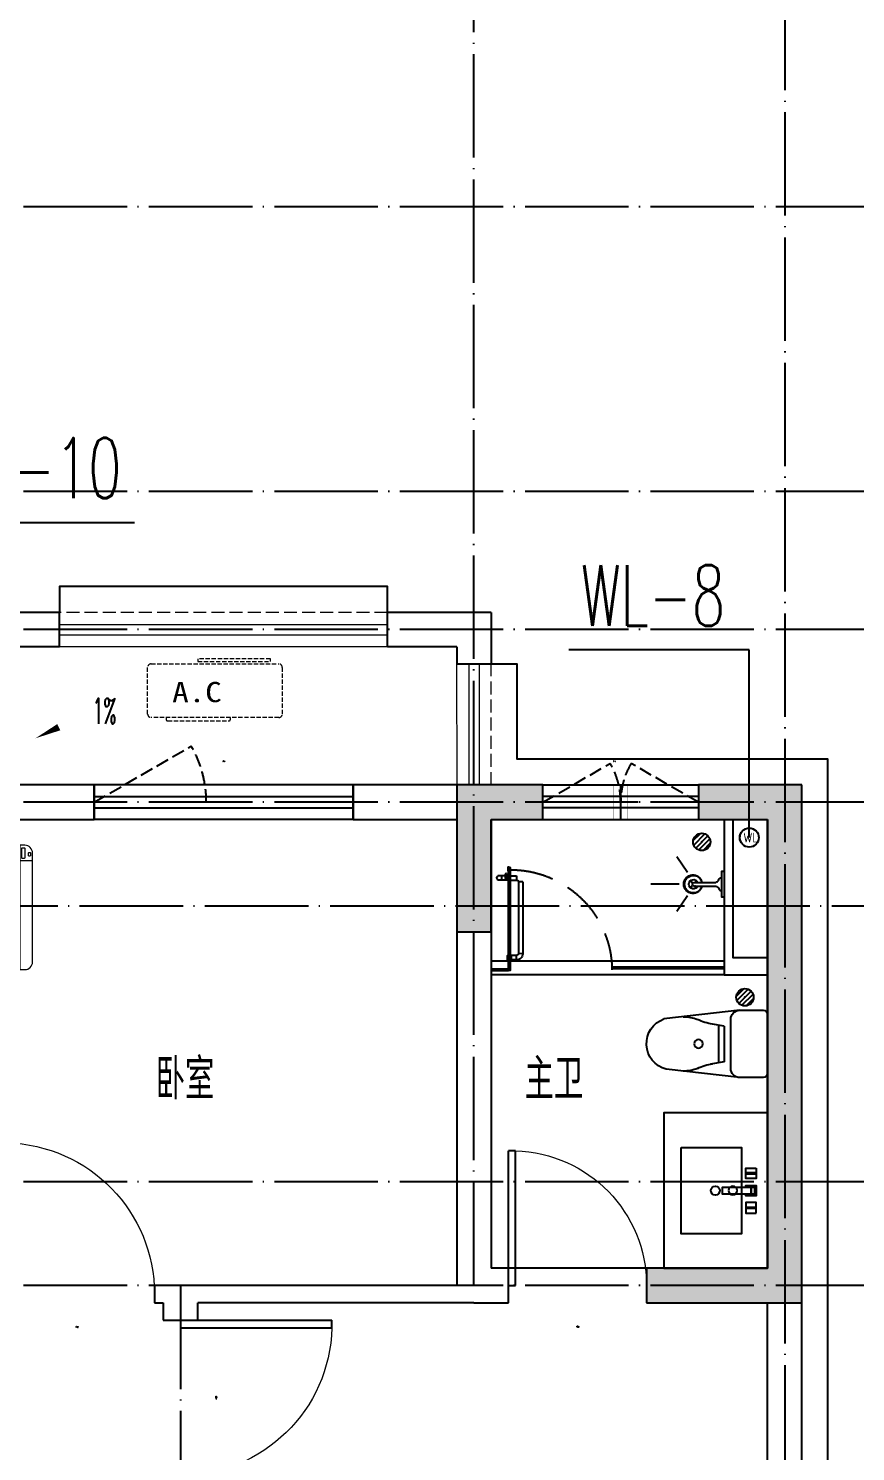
# Model space of a CAD drawing. Extents: x 27938 to 1507990, y 110129 to 923079.
# Drawn here: x 873537 to 878327, y 369162 to 377406 of the extents above; entities that cross this region are included whole.
import ezdxf

# ---------------------------------------------------------------- set-up
doc = ezdxf.new("R2010")
doc.units = 0
doc.header["$LTSCALE"] = 1000
doc.header["$MEASUREMENT"] = 0
doc.linetypes.add('DASH', pattern=[0.35, 0.25, -0.1])
doc.linetypes.add('DOTE', pattern=[2.42, 2, -0.2, 0.02, -0.2])
for name, color, linetype in [('COLUMN', 9, 'Continuous'), ('DIM_凝结', 150, 'Continuous'), ('DIM_污水', 2, 'Continuous'), ('DOTE', 1, 'Continuous'), ('EQUIP_污水', 7, 'Continuous'), ('IP-bath&kitchen-JOHNSON', 4, 'Continuous'), ('LVTRY', 6, 'Continuous'), ('P-bath&kitchen-JOHNSON', 4, 'Continuous'), ('PUB_HATCH', 8, 'Continuous'), ('PUB_TEXT', 4, 'Continuous'), ('VPIPE-中水', 122, 'Continuous'), ('VPIPE-污水', 2, 'W'), ('WALL', 9, 'Continuous'), ('WINDOW', 4, 'Continuous'), ('WINDOW_TEXT', 7, 'Continuous'), ('机电标识类', 1, 'Continuous'), ('看线', 251, 'Continuous')]:
    doc.layers.add(name, color=color, linetype=linetype)
for name, color, linetype, lineweight in [('平面-排水沟', 86, 'Continuous', 15), ('平面-栏杆', 135, 'Continuous', 15), ('平面-看线', 45, 'Continuous', 15), ('平面-空调室内机', 176, 'Continuous', 9), ('平面-空调预留孔', 173, 'Continuous', 15), ('空调', 76, 'Continuous', 13)]:
    doc.layers.add(name, color=color, linetype=linetype, lineweight=lineweight)
doc.styles.add('_TCH_DIM', font='SIMPLEX.shx', dxfattribs={"width": 0.7, "bigfont": 'GBCBIG.shx'})
doc.styles.add('_TCH_WINDOW', font='SIMPLEX.shx', dxfattribs={"width": 0.7, "height": 3.5, "bigfont": 'GBCBIG.shx'})
doc.styles.add('_TWT_SERIAL', font='SIMPLEX', dxfattribs={"width": 0.8, "height": 3.5, "bigfont": 'HZTXT'})
doc.styles.get("Standard").update_dxf_attribs({"font": 'gbenor.shx', "bigfont": 'gbcbig.shx'})
doc.styles.add('黑体', font='simhei.ttf')
doc.linetypes.add('W', pattern='A,3,-0.2,["W",Standard,S=0.25,R=0,X=-0.1,Y=-0.115],-0.2', length=3.4)

# ---------------------------------------------------------------- blocks, each defined once
blk = doc.blocks.new('GDGDGDSDA')
at = {"layer": 'DOTE', "color": 0, "linetype": 'DOTE', "ltscale": 0.3}
for p, q in [((467534.8, 367858.3), (467534.8, 376108.3)), ((469334.8, 376108.3), (469334.8, 359558.3)), ((471334.8, 374108.3), (417334.8, 374108.3)), ((471334.8, 372458.3), (417334.8, 372458.3)), ((471334.8, 371658.3), (417334.8, 371658.3)), ((471334.8, 370658.3), (417334.8, 370658.3)), ((417334.8, 370058.6), (471334.8, 370058.6)), ((471334.8, 368458.3), (417334.8, 368458.3)), ((471334.8, 367858.3), (417334.8, 367858.3)), ((465834.8, 367858.3), (465834.8, 359558.3))]:
    blk.add_line(p, q, dxfattribs=at)
blk = doc.blocks.new('rrrrrrrrrrrra')
at = {"color": 0}
for p, q in [((-112.4, 458.7), (-112.4, 324.3)), ((252.6, 483.7), (-87.4, 483.7)), ((277.6, 324.3), (277.6, 458.7)), ((-112.4, 324.3), (-63.7, -103.4)), ((-59.1, 271.1), (224.3, 271.1)), ((277.6, 324.3), (227.5, -115.6)), ((-20.6, 232.4), (-34.2, 153.6)), ((191.3, 200.5), (-26.1, 200.5)), ((185.8, 232.4), (-20.6, 232.4)), ((185.8, 232.4), (199.4, 153.6))]:
    blk.add_line(p, q, dxfattribs=at)
for centre, radius, start, end in [((-87.4, 458.7), 25, 90, 180), ((252.6, 458.7), 25, 0, 90), ((-59.1, 324.3), 53.3, 180, 270), ((224.3, 324.3), 53.3, 270, 0), ((-322.6, 209.8), 293.8, 333.53685, 351.48282), ((487.8, 209.8), 293.8, 188.51718, 206.46315), ((149, -3.2), 224.1, 158.52022, 180), ((16.2, -3.2), 224.1, 0, 21.47978), ((83.8, -63.6), 152.8, 195.07732, 340.11812)]:
    blk.add_arc(centre, radius, start, end, dxfattribs=at)
blk = doc.blocks.new('A$C1E0F638F')
at = {"color": 0}
for points in [[(499.7, 435.1), (499.7, 85.1), (0, 85.1), (0, 435.1)], [(269.9, 30), (229.9, 30), (229.9, 195), (269.9, 195)], [(119.9, 0), (179.9, 0), (179.9, 60), (119.9, 60)], [(146.9, 55), (152.9, 55), (152.9, 5), (146.9, 5)], [(229.9, 30), (269.9, 30), (269.9, 10), (229.9, 10)], [(379.9, 0), (319.9, 0), (319.9, 60), (379.9, 60)], [(352.9, 55), (346.9, 55), (346.9, 5), (352.9, 5)]]:
    blk.add_lwpolyline(points, close=True, dxfattribs=at)
blk.add_lwpolyline([(269.9, 60), (279.9, 60), (279.9, 0), (219.9, 0), (219.9, 60), (229.9, 60)], dxfattribs=at)
blk.add_circle((249.9, 236.3), 26, dxfattribs=at)
blk = doc.blocks.new('$lvtry$00000171')
at = {"color": 0}
for p, q in [((-74, 11), (-11, 74)), ((-70, -27), (27, 70)), ((-53, -53), (53, 53)), ((-27, -70), (70, 27)), ((11, -74), (74, -11))]:
    blk.add_line(p, q, dxfattribs=at)
blk.add_circle((0, 0), 75, dxfattribs=at)
blk.add_point((0, 0), dxfattribs=at)
blk = doc.blocks.new('135')
blk.add_hatch(color=0).paths.add_polyline_path([(4.8, 1.8), (3.6, -1), (-4.7, 2.5), (-3.5, 5.3)])
at = {"color": 0}
for p, q in [((-6.3, 2.6), (5.4, -2.3)), ((-5.7, 2.9), (-5.2, 2.7)), ((-5.6, 18.9), (-3.4, 19.4)), ((-3.4, 19.4), (-5.5, 19.4)), ((5.2, 10.9), (-5.3, 10.9)), ((5.2, 9.7), (-5.2, 9.7)), ((-5.2, 2.7), (-3.8, 5.9)), ((-5, 10.9), (-5, 30.5)), ((-3.8, 5.9), (5.4, 2.1)), ((0, 0), (0, 39.1)), ((5.6, 18.9), (3.4, 19.3)), ((3.4, 19.3), (5.6, 19.3)), ((4.1, -1.2), (5.4, 2.1)), ((5, 10.9), (5, 32.3)), ((4.1, -1.2), (5.7, -1.8))]:
    blk.add_line(p, q, dxfattribs=at)
for centre, radius, start, end in [((6.2, 15.8), 13.5, 151.01474, 204.84033), ((13.5, 4.2), 20.5, 163.09243, 182.0012), ((-6, 3.6), 1, 184.22753, 248.46611), ((8.6, 15.5), 14.6, 166.278, 198.09535), ((13.5, 4.2), 19.5, 163.74431, 182.52687), ((-5.5, 3.3), 0.5, 181.9385, 247.25971), ((-5.2, 22.1), 0.5, 335.76434, 151.01474), ((3.8, 18.1), 9.42, 155.76434, 171.97728), ((5.2, 22.3), 0.5, 29.84246, 204.57404), ((-5.9, 17.2), 11.7, 10.47502, 24.57404), ((29.1, 6.7), 24, 172.94395, 199.23182), ((-6.3, 15.4), 12.4, 338.64492, 16.0476), ((-6, 15.8), 13.4, 334.91114, 29.84246), ((26.4, 6.3), 20.6, 169.14538, 199.95258), ((5.9, -1.2), 1.17, 247.45971, 19.95258), ((5.9, -1.4), 0.5, 247.45971, 19.23182)]:
    blk.add_arc(centre, radius, start, end, dxfattribs=at)
blk.add_open_spline([(-5, 30.5), (-4.1, 31.3), (-2.3, 33), (0.9, 29.2), (3.5, 31.1), (5, 32.3)], degree=3, knots=[0, 0, 0, 0, 3.066329, 6.218313, 11.124135, 11.124135, 11.124135, 11.124135], dxfattribs=at)
blk = doc.blocks.new('SDFAWERAWER')
at = {"layer": 'LVTRY', "color": 0}
for p, q in [((593941.2, -1242210.1), (593783.7, -1242594.8)), ((593964.6, -1242219.7), (593807.2, -1242604.4)), ((593941.2, -1242210.1), (593964.6, -1242219.7)), ((593987.8, -1242190.5), (593978.2, -1242214)), ((594007.5, -1242226), (593978.2, -1242214)), ((594017.1, -1242202.5), (593987.8, -1242190.5)), ((594015.8, -1242220.4), (594027.2, -1242192.7)), ((594015.8, -1242220.4), (594021.7, -1242222.8)), ((594025.7, -1242203.9), (594018.5, -1242221.5)), ((594018.5, -1242221.5), (594021.5, -1242220.3)), ((594025.4, -1242210.8), (594021.5, -1242220.3)), ((594022.6, -1242220.7), (594021.7, -1242222.8)), ((594021.7, -1242222.8), (594023.9, -1242221.9)), ((594022.6, -1242211.4), (594029.8, -1242193.8)), ((594024.2, -1242221.4), (594023.9, -1242221.9)), ((594025.4, -1242210.8), (594031.1, -1242196.8)), ((594027.2, -1242192.7), (594033, -1242195.1)), ((594027.7, -1242234.3), (594078.4, -1242255)), ((594029.8, -1242193.8), (594031.1, -1242196.8)), ((594032.2, -1242197.2), (594033, -1242195.1)), ((594033, -1242195.1), (594034, -1242197.4)), ((594033.8, -1242197.9), (594034, -1242197.4)), ((594047.3, -1242200.9), (594035.9, -1242228.7)), ((594035.9, -1242228.7), (594038.6, -1242229.7)), ((594037.3, -1242210.8), (594088, -1242231.6)), ((594038.6, -1242229.7), (594045.2, -1242213.6)), ((594038.6, -1242229.7), (594041.6, -1242228.5)), ((594041.6, -1242228.5), (594051.2, -1242205)), ((594049.9, -1242202), (594043.3, -1242218.2)), ((594047.3, -1242200.9), (594049.9, -1242202)), ((594049.9, -1242202), (594051.2, -1242205)), ((594057.1, -1242246.3), (594066.7, -1242222.8)), ((593783.7, -1242594.8), (593807.2, -1242604.4)), ((593803.2, -1242641.3), (593812.8, -1242617.9)), ((593803.2, -1242641.3), (593832.6, -1242653.3)), ((593812.8, -1242617.9), (593842.2, -1242629.9)), ((593842.2, -1242629.9), (593832.6, -1242653.3)), ((593833.8, -1242656.3), (593832.6, -1242653.3)), ((593845.2, -1242628.6), (593833.8, -1242656.3)), ((593836.5, -1242657.4), (593833.8, -1242656.3)), ((593847.8, -1242629.7), (593836.5, -1242657.4)), ((593845.2, -1242628.6), (593842.2, -1242629.9)), ((593847.8, -1242629.7), (593845.2, -1242628.6)), ((593847.1, -1242661.8), (593858.5, -1242634.1)), ((593847.1, -1242661.8), (593849.8, -1242662.9)), ((593849.8, -1242662.9), (593861.2, -1242635.2)), ((593852.1, -1242661.9), (593862.1, -1242637.4)), ((593858.5, -1242634.1), (593861.2, -1242635.2)), ((593861.2, -1242635.2), (593862.1, -1242637.4))]:
    blk.add_line(p, q, dxfattribs=at)
blk.add_lwpolyline([(593823.5, -1242717), (594045.8, -1242173.9), (594036.5, -1242170.2), (593814.2, -1242713.2)], close=True, dxfattribs=at)
blk.add_arc((594075.3, -1242240), 15.3, 281.79322, 33.70188, dxfattribs=at)
for centre, major_axis, start_param, end_param in [((593974.2, -1242223.6), (3.93, 9.6), 0, 1.570796), ((593816.8, -1242608.3), (13.5, 33.1), 1.570796, 3.141593), ((593816.8, -1242608.3), (3.93, 9.6), 1.570796, 3.141593)]:
    blk.add_ellipse(centre, major_axis=major_axis, ratio=1, start_param=start_param, end_param=end_param, dxfattribs=at)
at = {"layer": 'P-bath&kitchen-JOHNSON', "color": 0, "linetype": 'DASH'}
blk.add_arc((593809.8, -1242714), 586.2, 67.53695, 157.13247, dxfattribs=at)
at = {"layer": 'LVTRY', "color": 8, "xscale": -1, "rotation": 157.7329157530927}
blk.add_blockref('135', (594045.3, -1242161.9), dxfattribs=at)
blk = doc.blocks.new('A$C5DCB2F21')
at = {"layer": 'IP-bath&kitchen-JOHNSON', "color": 0}
for p, q in [((-68.3, -213.2), (-157.7, -275)), ((68.2, -213.2), (157.6, -275)), ((-0.1, -261.4), (-0.1, -424.7))]:
    blk.add_line(p, q, dxfattribs=at)
for centre, major_axis, ratio, start_param, end_param in [((0, -178.8), (-51, 0), 0.990052, -1.36297, 4.504563), ((0, -177.8), (-26.8, 0), 0.994812, -1.167677, 4.309269)]:
    blk.add_ellipse(centre, major_axis=major_axis, ratio=ratio, start_param=start_param, end_param=end_param, dxfattribs=at)
at = {"layer": 'LVTRY', "color": 0}
for p, q in [((73.6, 0), (-73.6, 0)), ((-10.5, -173.5), (-10.5, -49.3)), ((10.6, -173.5), (10.6, -49.3))]:
    blk.add_line(p, q, dxfattribs=at)
blk.add_lwpolyline([(73.6, 0), (73.6, -15.8), (-73.6, -15.8), (-73.6, 0)], dxfattribs=at)
for points in [[(-26.3, -30.7, -0.364142), (-37.8, -15.8, -0.020495)], [(-10.5, -49.4, 0.214893), (-26.3, -30.7, 7.649644)], [(10.6, -49.3, -0.21439), (26.3, -30.7, -7.649644)], [(26.3, -30.7, 0.364142), (37.8, -15.8, 0.020495)]]:
    blk.add_lwpolyline(points, format="xyb", dxfattribs=at)
blk.add_arc((0, -173.5), 10.5, 180, 0, dxfattribs=at)
for centre, major_axis, ratio, start_param, end_param in [((0, -181.3), (53.6, 0), 0.987577, 1.76809, 7.656688), ((-12.4, -164.7), (0, 1.43), 0.85, -1.570796, 4.712389), ((12.5, -164.7), (0, 1.43), 0.85, 4.712389, 10.995574), ((-12.4, -189.2), (0, 1.43), 0.85, 4.712389, 10.995574), ((12.5, -189.2), (0, 1.43), 0.85, 4.712389, 10.995574)]:
    blk.add_ellipse(centre, major_axis=major_axis, ratio=ratio, start_param=start_param, end_param=end_param, dxfattribs=at)
blk = doc.blocks.new('GDGDRGDGRD')
at = {"layer": 'IP-bath&kitchen-JOHNSON', "color": 0}
for p, q in [((490532.6, 524228.1), (491882.6, 524228.1)), ((490532.6, 524193.1), (491182.6, 524193.1)), ((490532.6, 524183.1), (491182.6, 524183.1)), ((490532.6, 524148.1), (491882.6, 524148.1)), ((491182.6, 524183.1), (491182.6, 524193.1)), ((491882.6, 524183.1), (491782.6, 524183.1)), ((491782.6, 524173.1), (491782.6, 524183.1)), ((491882.6, 524173.1), (491782.6, 524173.1))]:
    blk.add_line(p, q, dxfattribs=at)
for points in [[(490532.6, 525048.5), (490532.6, 524148.1), (490282.6, 524148.1)], [(490482.6, 525048.5), (490482.6, 524248.1), (490282.6, 524248.1)]]:
    blk.add_lwpolyline(points, dxfattribs=at)
at = {"layer": 'LVTRY', "color": 0}
blk.add_lwpolyline([(490882.6, 522448.5), (490282.6, 522448.5), (490282.6, 523348.5), (490882.6, 523348.5)], close=True, dxfattribs=at)
at = {"layer": 'IP-bath&kitchen-JOHNSON', "color": 8}
for name, p, rotation in [('A$C5DCB2F21', (490532.6, 524673.5), 90.008488524447), ('SDFAWERAWER', (-528535.9, 1449333.6), 22.25976934310711)]:
    blk.add_blockref(name, p, dxfattribs=dict(at, rotation=rotation))
at = {"layer": 'LVTRY', "color": 8, "xscale": -0.6666666667107826, "yscale": 0.6666666667107826}
for p in [(490662.6, 524918.5), (490412.6, 524018.5)]:
    blk.add_blockref('$lvtry$00000171', p, dxfattribs=at)
at = {"layer": 'LVTRY', "color": 8, "extrusion": (0, 0, -1), "xscale": -1, "zscale": -1, "rotation": 270}
blk.add_blockref('rrrrrrrrrrrra', (-490766.3, 523665.7), dxfattribs=at)
at = {"layer": 'LVTRY', "color": 8, "xscale": -1, "rotation": 270}
blk.add_blockref('A$C1E0F638F', (490347.5, 522648.8), dxfattribs=at)
blk = doc.blocks.new('GFDGFSDFGD')
at = {"layer": 'PUB_HATCH'}
for points in [[(469216.5, 373023.7), (468716.6, 373023.7), (468716.6, 372173.7), (468916.6, 372173.7), (468916.6, 372823.7), (469216.5, 372823.7)], [(470116.5, 373023.7), (470116.5, 372823.7), (470516.6, 372823.7), (470516.6, 370223.7), (469816.6, 370223.7), (469816.6, 370023.7), (470716.6, 370023.7), (470716.6, 373023.7)]]:
    blk.add_hatch(color=0, dxfattribs=at).paths.add_polyline_path(points)
at = {"layer": 'COLUMN', "color": 0}
for p, q in [((469216.5, 373023.7), (468716.6, 373023.7)), ((468716.6, 373023.7), (468716.6, 372173.7)), ((469216.5, 372823.7), (469216.5, 373023.7)), ((470116.5, 373023.7), (470116.5, 372823.7)), ((470716.6, 373023.7), (470116.5, 373023.7)), ((470716.6, 370023.7), (470716.6, 373023.7)), ((468916.6, 372173.7), (468916.6, 372823.7)), ((468916.6, 372823.7), (469216.5, 372823.7)), ((470116.5, 372823.7), (470516.6, 372823.7)), ((470516.6, 372823.7), (470516.6, 370223.7)), ((468716.6, 372173.7), (468916.6, 372173.7)), ((470516.6, 370223.7), (469816.6, 370223.7)), ((469816.6, 370223.7), (469816.6, 370023.7)), ((469816.6, 370023.7), (470716.6, 370023.7))]:
    blk.add_line(p, q, dxfattribs=at)
blk = doc.blocks.new('A$C001338C2')
for p, q in [((0, 249), (0, 22)), ((845, 304), (55, 304)), ((109, 215), (109, 304)), ((900, 22), (900, 249)), ((22, 0), (878, 0))]:
    blk.add_line(p, q)
at = {"lineweight": 5}
for p, q in [((900, 215), (0, 215)), ((900, 143), (0, 143))]:
    blk.add_line(p, q, dxfattribs=at)
for points in [[(89, 226), (22, 226, -0.414214), (17, 232), (17, 243, -0.414214), (22, 249), (89, 249, -0.414214), (95, 243), (95, 232, -0.414214)], [(73, 275), (57, 275, -0.414214), (51, 281), (51, 283, -0.414214), (57, 289), (73, 289, -0.414214), (79, 283), (79, 281, -0.414214)]]:
    blk.add_lwpolyline(points, format="xyb", close=True)
for centre, radius, start, end in [((55, 249), 55, 90, 180), ((845, 249), 55, 360, 90), ((22, 22), 22, 180, 270), ((878, 22), 22, 270, 360)]:
    blk.add_arc(centre, radius, start, end)
blk = doc.blocks.new('dongkong')
blk.add_wipeout([(-603756, 210771), (-603756, 210570.8), (-603836, 210570.8), (-603836, 210771)])
at = {"layer": '机电标识类', "color": 250, "linetype": 'DASH', "ltscale": 400}
for p, q in [((-603796, 210771), (-603796, 210570.8)), ((-603896, 210670.7), (-603696, 210670.7))]:
    blk.add_line(p, q, dxfattribs=at)
at = {"layer": '空调', "color": 6, "linetype": 'DASH', "const_width": 2}
blk.add_lwpolyline([(-603756, 210771), (-603756, 210570.8), (-603836, 210570.8), (-603836, 210771)], close=True, dxfattribs=at)
blk = doc.blocks.new('gsergvr')
at = {"layer": '平面-空调预留孔', "linetype": 'DASH', "ltscale": 0.1}
for p, q in [((34075.4, 17176.2), (34075.4, 17166.2)), ((34085.4, 17156.2), (34438.2, 17156.2)), ((34448.2, 17166.2), (34448.2, 17176.2))]:
    blk.add_line(p, q, dxfattribs=at)
blk.add_lwpolyline([(34728.6, 17176.2), (33988.6, 17176.2, -0.414214), (33968.6, 17196.2), (33968.6, 17466.2, -0.414214), (33988.6, 17486.2), (34728.6, 17486.2, -0.414214), (34748.6, 17466.2), (34748.6, 17196.2, -0.414214)], format="xyb", close=True, dxfattribs=at)
blk.add_lwpolyline([(34679.3, 17515.3), (34259.5, 17515.3), (34259.5, 17500.2), (34679.3, 17500.2)], close=True, dxfattribs=at)
for centre, start, end in [((34085.4, 17166.2), 180, 270), ((34438.2, 17166.2), 270, 0)]:
    blk.add_arc(centre, 10, start, end, dxfattribs=at)
at = {"layer": '平面-空调预留孔', "color": 251, "linetype": 'DASH', "ltscale": 0.1, "true_color": 0x636466, "style": '黑体', "width": 1.2}
blk.add_text('A.C', height=117.05, dxfattribs=at).set_placement((34110.9, 17264.8))
blk = doc.blocks.new('rtyryrtyeeretee')
at = {"layer": '平面-空调预留孔'}
blk.add_blockref('gsergvr', (635673.5, 326705.8), dxfattribs=at)
blk = doc.blocks.new('$DorLib2D$00000001')
at = {"color": 0}
for p, q in [((0.45, 0.975), (0.5, 0.975)), ((0.45, 0), (0.45, 0.975)), ((0.5, 0), (0.5, 0.975)), ((0.5, 0), (0.45, 0))]:
    blk.add_line(p, q, dxfattribs=at)
at = {"color": 0, "lineweight": 13}
blk.add_arc((0.475, 0), 0.975, 91.46928, 180, dxfattribs=at)
blk = doc.blocks.new('$WINLIB2D$00000001')
at = {"color": 0}
for points in [[(-0.5, 0.5), (-0.5, -0.5)], [(-0.5, 0.5), (0.5, 0.5)], [(0.5, -0.5), (0.5, 0.5)], [(0.5, 0.1667), (-0.5, 0.1667)], [(0.5, -0.1667), (-0.5, -0.1667)], [(-0.5, -0.5), (0.5, -0.5)]]:
    blk.add_lwpolyline(points, dxfattribs=at)
blk = doc.blocks.new('$TwtSys$00000147')
blk.add_circle((0, 0, 0), 25)

msp = doc.modelspace()

# ---------------------------------------------------------------- linework, layer by layer
at = {"layer": 'DIM_凝结'}
msp.add_line((872966.6, 374544.2), (874150.7, 374544.2), dxfattribs=at)
at = {"layer": 'DIM_污水'}
for p, q in [((877711.5, 373806.3), (876666, 373806.3)), ((877711.5, 372718.7), (877711.5, 373806.3))]:
    msp.add_line(p, q, dxfattribs=at)
at = {"layer": 'VPIPE-中水', "color": 8, "linetype": 'Continuous'}
msp.add_circle((877711.4, 372718.8), 55, dxfattribs=at)
at = {"layer": 'VPIPE-污水'}
msp.add_circle((877711.5, 372718.7), 55, dxfattribs=at)
at = {"layer": 'WALL', "color": 8}
for p, q in [((873716.6, 374023.7), (873116.6, 374023.7)), ((873716.6, 373823.7), (873716.6, 374023.7)), ((876216.6, 374023.7), (875616.6, 374023.7)), ((875616.6, 373823.7), (875616.6, 374023.7)), ((876216.6, 374023.7), (876216.6, 373723.7)), ((873716.6, 373823.7), (873316.6, 373823.7)), ((876016.6, 373823.7), (875616.6, 373823.7)), ((876016.6, 373823.7), (876016.6, 373723.7)), ((876216.6, 373723.7), (876016.6, 373723.7)), ((873916.6, 373023.7), (873216.6, 373023.7)), ((873916.6, 372823.7), (873916.6, 373023.7)), ((876116.6, 373023.7), (875416.6, 373023.7)), ((875416.6, 373023.7), (875416.6, 372823.7)), ((876516.5, 373023.7), (876116.6, 373023.7)), ((876516.5, 372823.7), (876516.5, 373023.7)), ((878016.6, 373023.7), (877416.5, 373023.7)), ((877416.5, 373023.7), (877416.5, 372823.7)), ((878016.6, 370123.7), (878016.6, 373023.7)), ((873316.6, 372823.7), (873916.6, 372823.7)), ((875416.6, 372823.7), (876016.6, 372823.7)), ((876016.6, 372823.7), (876016.6, 370123.7)), ((876216.6, 372823.7), (876516.5, 372823.7)), ((876216.6, 372823.7), (876216.6, 370223.7)), ((877416.5, 372823.7), (877816.6, 372823.7)), ((877816.6, 370223.7), (877816.6, 372823.7)), ((876316.6, 370223.7), (876216.6, 370223.7)), ((876316.6, 370023.7), (876316.6, 370223.7)), ((877816.6, 370223.7), (877116.6, 370223.7)), ((877116.6, 370223.7), (877116.6, 370023.7)), ((874416.6, 370123.7), (874266.6, 370123.7)), ((874266.6, 370123.7), (874266.6, 370023.7)), ((876016.6, 370123.7), (874416.6, 370123.7)), ((878016.6, 364923.7), (878016.6, 370123.7)), ((874266.6, 370023.7), (874316.6, 370023.7)), ((874316.6, 370023.7), (874316.6, 369923.7)), ((876116.6, 370023.7), (874516.6, 370023.7)), ((874516.6, 369923.7), (874516.6, 370023.7)), ((876116.6, 370023.7), (876316.6, 370023.7)), ((877116.6, 370023.7), (877816.6, 370023.7)), ((877816.6, 365123.7), (877816.6, 370023.7)), ((874316.6, 369923.7), (874516.6, 369923.7))]:
    msp.add_line(p, q, dxfattribs=at)
at = {"layer": 'WINDOW', "color": 8}
msp.add_line((877116.6, 370223.7), (876316.6, 370223.7), dxfattribs=at)
at = {"layer": 'WINDOW', "color": 8, "linetype": 'DASH', "ltscale": 0.3}
msp.add_lwpolyline([(873916.6, 372923.7), (874479.7, 373248.4, -0.131485), (874566.6, 372923.7)], format="xyb", dxfattribs=at)
at = {"layer": '平面-排水沟', "color": 8}
msp.add_lwpolyline([(873862.7, 373430.5, 0, 0, 0), (873576.6, 373293.7, 0, 40, 0), (873712, 373358.4, 0, 0, 0)], format="xyseb", dxfattribs=at)
at = {"layer": '平面-栏杆', "color": 8}
for points in [[(873716.6, 373953.7), (875616.6, 373954)], [(873716.6, 373893.7), (875616.6, 373894)], [(876086.3, 373723.7), (876086.6, 373023.7)], [(876146.3, 373723.7), (876146.6, 373023.7)]]:
    msp.add_lwpolyline(points, dxfattribs=at)
at = {"layer": '平面-看线', "color": 8, "linetype": 'DASH', "ltscale": 0.3}
msp.add_line((876216.6, 373023.7), (876216.3, 373723.7), dxfattribs=at)
msp.add_lwpolyline([(875616.6, 374023.7), (873716.6, 374023.7)], dxfattribs=at)
at = {"layer": '平面-看线', "color": 8}
for points in [[(875616.6, 373823.7), (873716.6, 373823.7)], [(876016.3, 373723.7), (876016.6, 373023.7)]]:
    msp.add_lwpolyline(points, dxfattribs=at)
at = {"layer": '看线', "color": 8, "ltscale": 0.5}
msp.add_lwpolyline([(875616.6, 374023.7), (875616.6, 374173.7), (873716.6, 374173.7), (873716.6, 374023.7)], dxfattribs=at)
at = {"layer": '看线', "color": 8}
msp.add_lwpolyline([(875366.6, 364773.7), (878166.6, 364773.7), (878166.6, 373173.7), (876366.3, 373173.7), (876366.3, 373723.7), (876216.3, 373723.7)], dxfattribs=at)

# ---------------------------------------------------------------- block references
at = {"color": 8}
for name, p in [('GFDGFSDFGD', (407300, 0)), ('rtyryrtyeeretee', (204584.7, 29532.7))]:
    msp.add_blockref(name, p, dxfattribs=at)
at = {"color": 8, "xscale": -1}
msp.add_blockref('GDGDRGDGRD', (1368098.9, -152224.7), dxfattribs=at)
at = {"layer": 'DOTE', "color": 169}
msp.add_blockref('GDGDGDSDA', (408581.8, 2265.4), dxfattribs=at)
at = {"layer": 'EQUIP_污水', "yscale": -1, "rotation": 180}
for p in [(877416.6, 371523.7), (877616.5, 370673.7)]:
    msp.add_blockref('$TwtSys$00000147', p, dxfattribs=at)
at = {"layer": 'WINDOW', "color": 8}
ref = msp.add_blockref('$WINLIB2D$00000001', (874666.6, 372923.7), dxfattribs=dict(at, xscale=1500, yscale=200, zscale=1500, rotation=180.0000000030314))
ref.add_attrib('A', 'C1514b', (874661.3, 373159.1), dxfattribs={"layer": 'WINDOW_TEXT', "color": 8, "ltscale": 0.5, "height": 4.25, "rotation": 0, "style": '_TCH_WINDOW', "width": 0.494118})
ref = msp.add_blockref('$DorLib2D$00000001', (873816.6, 370073.7), dxfattribs=dict(at, xscale=900, yscale=-900, zscale=900, rotation=179.9999999967761))
ref.add_attrib('A', 'M0922', (873809.7, 369881), dxfattribs={"layer": 'WINDOW_TEXT', "color": 8, "ltscale": 0.5, "height": 5.95, "rotation": 360, "style": '_TCH_WINDOW', "width": 0.494118})
ref = msp.add_blockref('$DorLib2D$00000001', (876716.6, 370123.7), dxfattribs=dict(at, xscale=800, yscale=-800, zscale=800, rotation=179.9999999939821))
ref.add_attrib('A', 'M0822', (876709.7, 369883.2), dxfattribs={"layer": 'WINDOW_TEXT', "color": 8, "ltscale": 0.5, "height": 5.95, "rotation": 360, "style": '_TCH_WINDOW', "width": 0.494118})
ref = msp.add_blockref('$DorLib2D$00000001', (874416.6, 369473.7), dxfattribs=dict(at, xscale=900, yscale=-900, zscale=900, rotation=89.99999999870155))
ref.add_attrib('A', 'M0922', (874627.5, 369466.9), dxfattribs={"layer": 'WINDOW_TEXT', "color": 8, "ltscale": 0.5, "height": 5.95, "rotation": 90, "style": '_TCH_WINDOW', "width": 0.494118})
at = {"layer": '平面-空调预留孔', "color": 8, "xscale": 0.8000000000465648, "yscale": 0.8000000000465648, "zscale": 0.8000000000465648, "rotation": 270.0000002334302}
msp.add_blockref('A$C001338C2', (873316.6, 372674), dxfattribs=at)

# ---------------------------------------------------------------- texts
at = {"layer": 'DIM_凝结', "color": 7, "style": '_TWT_SERIAL', "width": 0.64}
msp.add_text('NL-10', height=350, dxfattribs=at).set_placement((873067.4, 374684.2))
at = {"layer": 'DIM_污水', "color": 7, "style": '_TWT_SERIAL', "width": 0.64}
msp.add_text('WL-8', height=350, dxfattribs=at).set_placement((876736, 373946.3))
at = {"layer": 'PUB_TEXT', "color": 8}
for s, height, p in [('WL', 56, (877676.4, 372690.8)), ('卧室', 236.31, (874272.9, 371201.5)), ('主卫', 236.31, (876409.9, 371201.5))]:
    msp.add_text(s, height=height, dxfattribs=at).set_placement(p)
at = {"layer": '平面-排水沟', "color": 7, "style": '_TCH_DIM', "width": 0.494118}
msp.add_text('1%', height=148.75, dxfattribs=at).set_placement((873907.9, 373377.8))

# ---------------------------------------------------------------- next in the draw order: block references
at = {"layer": '平面-空调室内机', "color": 8, "ltscale": 0.3, "rotation": 180}
msp.add_blockref('dongkong', (273170.5, 583594.7), dxfattribs=at)

# ---------------------------------------------------------------- next in the draw order: linework, layer by layer
at = {"layer": 'WINDOW', "color": 8, "linetype": 'DASH', "ltscale": 0.3}
for points in [[(876516.5, 372923.7), (876906.2, 373148.7, -0.131605), (876966.5, 372923.7)], [(877416.5, 372923.7), (877026.7, 373148.7, 0.131605), (876966.5, 372923.7)]]:
    msp.add_lwpolyline(points, format="xyb", dxfattribs=at)

# ---------------------------------------------------------------- next in the draw order: block references
at = {"layer": 'WINDOW', "color": 8}
ref = msp.add_blockref('$WINLIB2D$00000001', (876966.5, 372923.7), dxfattribs=dict(at, xscale=-900, yscale=200, zscale=-900, rotation=180.000000003513))
ref.add_attrib('A', 'C0914', (876925.2, 373159.1), dxfattribs={"layer": 'WINDOW_TEXT', "color": 8, "ltscale": 0.5, "height": 4.25, "rotation": 0, "style": '_TCH_WINDOW', "width": 0.494118})

doc.saveas('drawing.dxf')
